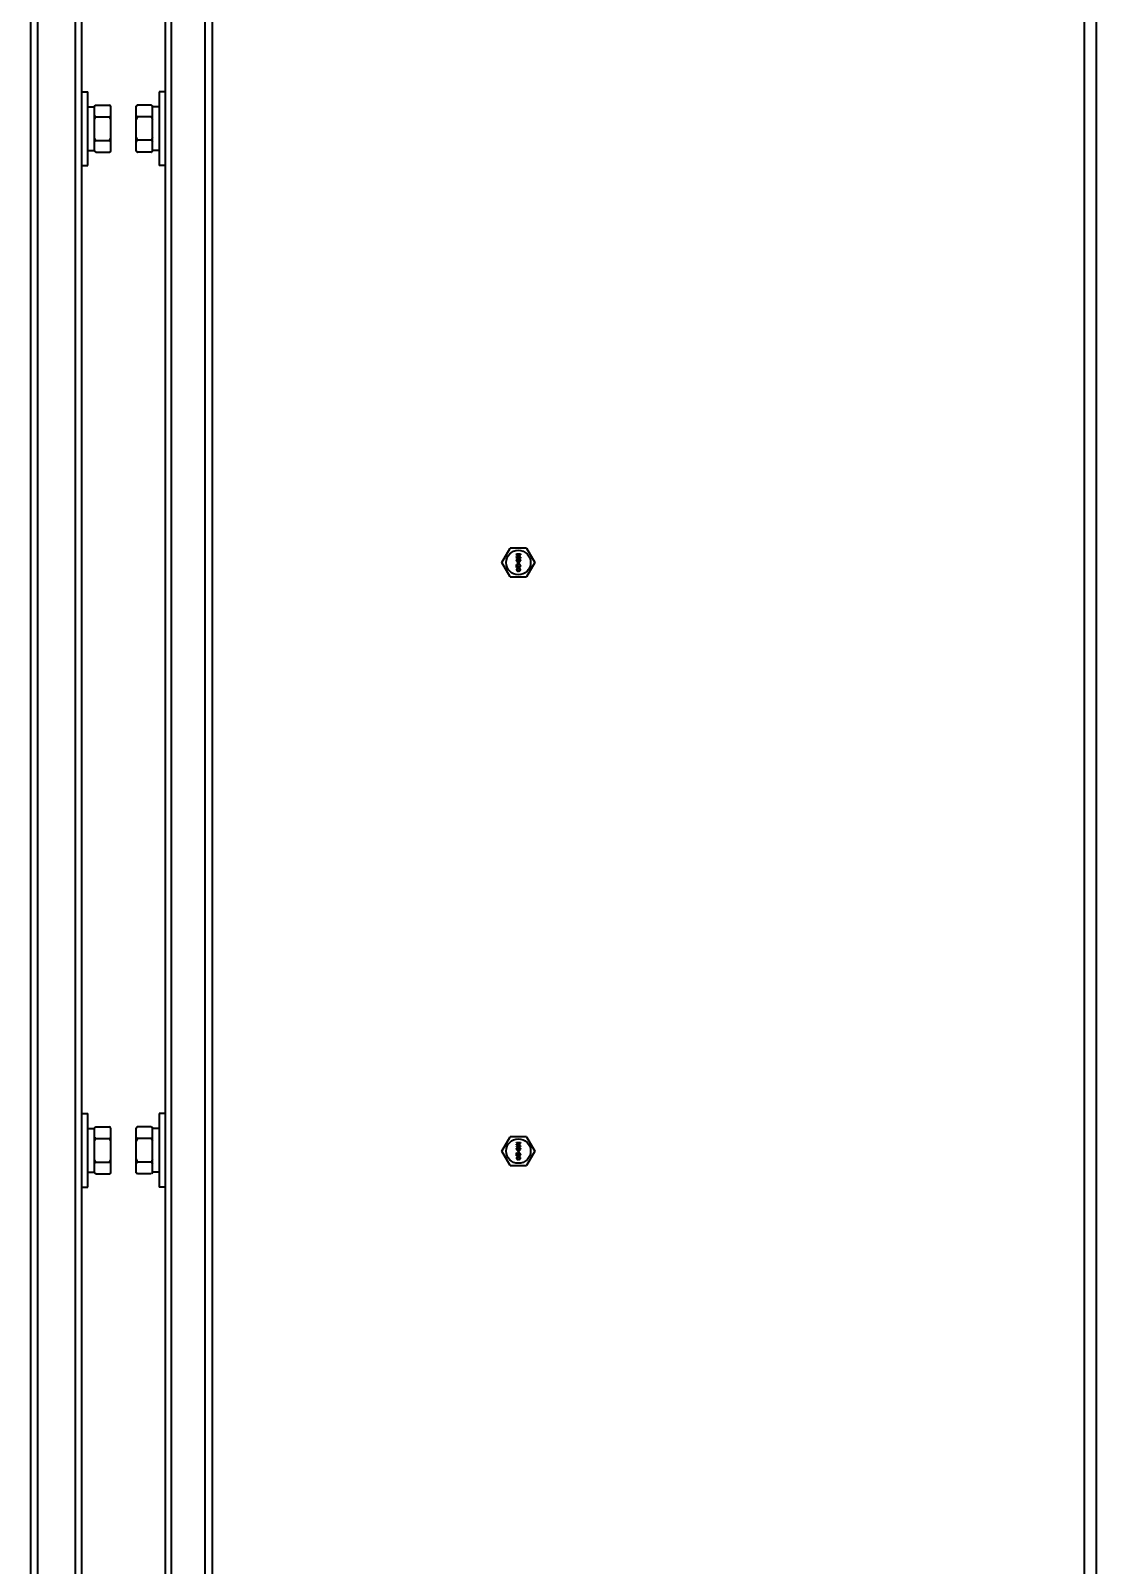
# Model space of a CAD drawing. Header units: millimetres. Extents: x 32496 to 166256, y 3504 to 23939.
# Drawn here: x 48673.9 to 48934.6, y 16344.8 to 16720.3 of the extents above; entities that cross this region are included whole.
import ezdxf

# ---------------------------------------------------------------- set-up
doc = ezdxf.new("R2010")
doc.units = ezdxf.units.MM
doc.layers.get('0').update_dxf_attribs({"lineweight": 35})

msp = doc.modelspace()

# ---------------------------------------------------------------- linework, layer by layer
at = {"linetype": 'Continuous'}
for p, q in [((48931.64, 17717.349), (48931.64, 15208.349)), ((48934.64, 17717.349), (48934.64, 15208.349)), ((48673.94, 15308.349), (48673.94, 17321.349)), ((48675.64, 17321.349), (48675.64, 15308.349)), ((48684.94, 16307.849), (48684.94, 17319.949)), ((48708.34, 17319.949), (48708.34, 16307.849)), ((48716.64, 15308.349), (48716.64, 17321.349)), ((48718.34, 17321.349), (48718.34, 15308.349)), ((48686.34, 16943.718), (48686.34, 16698.981)), ((48706.94, 16698.994), (48706.94, 16943.73)), ((48686.34, 16705.349), (48687.94, 16705.349)), ((48687.94, 16687.349), (48687.94, 16705.349)), ((48706.94, 16705.349), (48705.34, 16705.349)), ((48705.34, 16705.349), (48705.34, 16687.349)), ((48686.34, 16698.981), (48686.34, 16693.718)), ((48687.94, 16701.699), (48689.54, 16701.699)), ((48689.54, 16701.822), (48689.84, 16702.122)), ((48689.54, 16690.875), (48689.54, 16701.822)), ((48689.84, 16702.122), (48693.24, 16702.122)), ((48689.84, 16699.235), (48693.24, 16699.235)), ((48693.54, 16701.822), (48693.24, 16702.122)), ((48693.54, 16690.875), (48693.54, 16701.822)), ((48699.74, 16701.822), (48700.011, 16702.093)), ((48699.74, 16690.875), (48699.74, 16701.822)), ((48700.04, 16702.122), (48700.011, 16702.093)), ((48703.44, 16702.122), (48700.04, 16702.122)), ((48703.44, 16699.28), (48700.04, 16699.28)), ((48703.44, 16702.122), (48703.469, 16702.093)), ((48703.74, 16701.822), (48703.469, 16702.093)), ((48703.74, 16690.875), (48703.74, 16701.822)), ((48705.34, 16701.699), (48703.74, 16701.699)), ((48706.94, 16693.73), (48706.94, 16698.994)), ((48686.34, 16693.718), (48686.34, 16448.981)), ((48689.84, 16693.462), (48693.24, 16693.462)), ((48703.44, 16693.506), (48700.04, 16693.506)), ((48706.94, 16448.994), (48706.94, 16693.73)), ((48687.94, 16690.999), (48689.54, 16690.999)), ((48689.54, 16690.875), (48689.84, 16690.575)), ((48689.84, 16690.575), (48693.24, 16690.575)), ((48693.54, 16690.875), (48693.24, 16690.575)), ((48699.74, 16690.875), (48700.011, 16690.604)), ((48703.44, 16690.575), (48700.04, 16690.575)), ((48703.74, 16690.875), (48703.469, 16690.604)), ((48705.34, 16690.999), (48703.74, 16690.999)), ((48686.34, 16687.349), (48687.94, 16687.349)), ((48706.94, 16687.349), (48705.34, 16687.349)), ((48789.214, 16590.189), (48791.235, 16593.689)), ((48795.277, 16593.689), (48791.235, 16593.689)), ((48795.277, 16593.689), (48797.297, 16590.189)), ((48791.235, 16586.689), (48789.214, 16590.189)), ((48792.756, 16592.289), (48793.756, 16592.289)), ((48792.756, 16592.164), (48792.756, 16592.289)), ((48793.543, 16592.164), (48792.756, 16592.164)), ((48793.543, 16592.164), (48792.756, 16591.872)), ((48792.756, 16591.705), (48792.756, 16591.872)), ((48792.756, 16591.705), (48793.543, 16591.414)), ((48792.756, 16591.414), (48793.543, 16591.414)), ((48792.756, 16591.289), (48792.756, 16591.414)), ((48793.756, 16591.289), (48792.756, 16591.289)), ((48792.777, 16590.893), (48792.756, 16590.789)), ((48792.756, 16590.684), (48792.756, 16590.789)), ((48792.756, 16590.684), (48792.777, 16590.58)), ((48792.841, 16590.997), (48792.777, 16590.893)), ((48792.777, 16590.58), (48792.841, 16590.476)), ((48792.926, 16591.059), (48792.841, 16590.997)), ((48792.841, 16590.476), (48792.926, 16590.414)), ((48792.862, 16591.789), (48793.756, 16592.101)), ((48793.756, 16591.476), (48792.862, 16591.789)), ((48792.862, 16590.809), (48792.884, 16590.872)), ((48792.862, 16590.809), (48792.862, 16590.664)), ((48792.884, 16590.601), (48792.862, 16590.664)), ((48792.884, 16590.872), (48792.926, 16590.934)), ((48792.926, 16590.539), (48792.884, 16590.601)), ((48793.032, 16591.101), (48792.926, 16591.059)), ((48792.926, 16590.934), (48792.99, 16590.976)), ((48792.99, 16590.497), (48792.926, 16590.539)), ((48792.926, 16590.414), (48793.032, 16590.372)), ((48792.99, 16590.976), (48793.054, 16590.997)), ((48793.054, 16590.476), (48792.99, 16590.497)), ((48793.181, 16591.122), (48793.032, 16591.101)), ((48793.139, 16590.372), (48793.032, 16590.372)), ((48793.118, 16590.997), (48793.054, 16590.997)), ((48793.054, 16590.476), (48793.118, 16590.476)), ((48793.075, 16590.08), (48793.224, 16590.08)), ((48793.075, 16590.039), (48793.075, 16590.08)), ((48793.224, 16590.039), (48793.075, 16590.039)), ((48793.118, 16590.997), (48793.181, 16590.976)), ((48793.181, 16590.497), (48793.118, 16590.476)), ((48793.139, 16590.205), (48793.118, 16590.184)), ((48793.118, 16590.184), (48793.224, 16590.08)), ((48793.224, 16590.039), (48793.118, 16589.934)), ((48793.118, 16589.934), (48793.139, 16589.914)), ((48793.139, 16590.372), (48793.245, 16590.414)), ((48793.266, 16590.08), (48793.139, 16590.205)), ((48793.139, 16589.914), (48793.266, 16590.039)), ((48793.181, 16591.122), (48793.33, 16591.122)), ((48793.181, 16590.976), (48793.224, 16590.934)), ((48793.224, 16590.539), (48793.181, 16590.497)), ((48793.224, 16590.934), (48793.266, 16590.872)), ((48793.266, 16590.601), (48793.224, 16590.539)), ((48793.245, 16590.414), (48793.309, 16590.476)), ((48793.266, 16590.872), (48793.288, 16590.809)), ((48793.288, 16590.664), (48793.266, 16590.601)), ((48793.394, 16590.205), (48793.266, 16590.08)), ((48793.266, 16590.039), (48793.394, 16589.914)), ((48793.33, 16591.018), (48793.288, 16591.018)), ((48793.373, 16590.893), (48793.288, 16591.018)), ((48793.288, 16590.664), (48793.288, 16590.809)), ((48793.309, 16590.476), (48793.373, 16590.58)), ((48793.309, 16590.08), (48793.415, 16590.184)), ((48793.309, 16590.08), (48793.458, 16590.08)), ((48793.458, 16590.039), (48793.309, 16590.039)), ((48793.415, 16589.934), (48793.309, 16590.039)), ((48793.479, 16591.101), (48793.33, 16591.122)), ((48793.33, 16591.018), (48793.458, 16590.997)), ((48793.394, 16590.789), (48793.373, 16590.893)), ((48793.373, 16590.58), (48793.394, 16590.684)), ((48793.394, 16590.789), (48793.394, 16590.684)), ((48793.415, 16590.184), (48793.394, 16590.205)), ((48793.394, 16589.914), (48793.415, 16589.934)), ((48793.458, 16590.997), (48793.522, 16590.976)), ((48793.458, 16590.08), (48793.458, 16590.039)), ((48793.586, 16591.059), (48793.479, 16591.101)), ((48793.522, 16590.976), (48793.586, 16590.934)), ((48793.586, 16590.559), (48793.522, 16590.518)), ((48793.522, 16590.414), (48793.522, 16590.518)), ((48793.522, 16590.414), (48793.586, 16590.434)), ((48793.671, 16590.997), (48793.586, 16591.059)), ((48793.586, 16590.934), (48793.628, 16590.872)), ((48793.628, 16590.622), (48793.586, 16590.559)), ((48793.586, 16590.434), (48793.671, 16590.497)), ((48793.628, 16590.872), (48793.649, 16590.809)), ((48793.649, 16590.684), (48793.628, 16590.622)), ((48793.649, 16590.684), (48793.649, 16590.809)), ((48793.735, 16590.893), (48793.671, 16590.997)), ((48793.671, 16590.497), (48793.735, 16590.601)), ((48793.756, 16590.789), (48793.735, 16590.893)), ((48793.735, 16590.601), (48793.756, 16590.705)), ((48793.756, 16592.289), (48793.756, 16592.101)), ((48793.756, 16591.476), (48793.756, 16591.289)), ((48793.756, 16590.789), (48793.756, 16590.705)), ((48797.297, 16590.189), (48795.277, 16586.689)), ((48791.235, 16586.689), (48795.277, 16586.689)), ((48792.756, 16589.747), (48792.862, 16589.747)), ((48792.756, 16588.997), (48792.756, 16589.747)), ((48792.862, 16588.997), (48792.756, 16588.997)), ((48792.777, 16588.58), (48792.756, 16588.455)), ((48792.756, 16588.455), (48792.777, 16588.33)), ((48792.841, 16588.684), (48792.777, 16588.58)), ((48792.777, 16588.33), (48792.841, 16588.226)), ((48792.905, 16588.747), (48792.841, 16588.684)), ((48792.841, 16588.226), (48792.905, 16588.164)), ((48793.394, 16589.164), (48792.862, 16589.747)), ((48792.862, 16589.58), (48793.33, 16589.059)), ((48792.862, 16589.58), (48792.862, 16588.997)), ((48792.862, 16588.455), (48792.884, 16588.559)), ((48792.884, 16588.351), (48792.862, 16588.455)), ((48792.884, 16588.559), (48792.926, 16588.622)), ((48792.926, 16588.289), (48792.884, 16588.351)), ((48792.99, 16588.789), (48792.905, 16588.747)), ((48792.905, 16588.164), (48792.99, 16588.122)), ((48792.926, 16588.622), (48793.054, 16588.705)), ((48793.054, 16588.205), (48792.926, 16588.289)), ((48793.054, 16588.809), (48792.99, 16588.789)), ((48792.99, 16588.122), (48793.054, 16588.101)), ((48793.16, 16588.83), (48793.054, 16588.809)), ((48793.054, 16588.705), (48793.181, 16588.726)), ((48793.181, 16588.184), (48793.054, 16588.205)), ((48793.054, 16588.101), (48793.16, 16588.08)), ((48793.16, 16588.83), (48793.352, 16588.83)), ((48793.352, 16588.08), (48793.16, 16588.08)), ((48793.33, 16588.726), (48793.181, 16588.726)), ((48793.181, 16588.184), (48793.33, 16588.184)), ((48793.33, 16589.059), (48793.394, 16589.018)), ((48793.33, 16588.726), (48793.458, 16588.705)), ((48793.458, 16588.205), (48793.33, 16588.184)), ((48793.458, 16588.809), (48793.352, 16588.83)), ((48793.352, 16588.08), (48793.458, 16588.101)), ((48793.479, 16589.122), (48793.394, 16589.164)), ((48793.394, 16589.018), (48793.479, 16588.997)), ((48793.522, 16588.789), (48793.458, 16588.809)), ((48793.458, 16588.705), (48793.586, 16588.622)), ((48793.586, 16588.289), (48793.458, 16588.205)), ((48793.458, 16588.101), (48793.522, 16588.122)), ((48793.479, 16589.122), (48793.522, 16589.122)), ((48793.522, 16588.997), (48793.479, 16588.997)), ((48793.607, 16589.705), (48793.522, 16589.726)), ((48793.522, 16589.622), (48793.522, 16589.726)), ((48793.522, 16589.622), (48793.586, 16589.58)), ((48793.586, 16589.164), (48793.522, 16589.122)), ((48793.522, 16588.997), (48793.607, 16589.018)), ((48793.607, 16588.747), (48793.522, 16588.789)), ((48793.522, 16588.122), (48793.607, 16588.164)), ((48793.586, 16589.58), (48793.628, 16589.518)), ((48793.628, 16589.226), (48793.586, 16589.164)), ((48793.586, 16588.622), (48793.628, 16588.559)), ((48793.628, 16588.351), (48793.586, 16588.289)), ((48793.692, 16589.622), (48793.607, 16589.705)), ((48793.607, 16589.018), (48793.692, 16589.101)), ((48793.671, 16588.684), (48793.607, 16588.747)), ((48793.607, 16588.164), (48793.671, 16588.226)), ((48793.628, 16589.518), (48793.649, 16589.414)), ((48793.649, 16589.33), (48793.628, 16589.226)), ((48793.628, 16588.559), (48793.649, 16588.455)), ((48793.649, 16588.455), (48793.628, 16588.351)), ((48793.649, 16589.33), (48793.649, 16589.414)), ((48793.735, 16588.58), (48793.671, 16588.684)), ((48793.671, 16588.226), (48793.735, 16588.33)), ((48793.735, 16589.539), (48793.692, 16589.622)), ((48793.692, 16589.101), (48793.735, 16589.184)), ((48793.756, 16589.393), (48793.735, 16589.539)), ((48793.735, 16589.184), (48793.756, 16589.309)), ((48793.756, 16588.455), (48793.735, 16588.58)), ((48793.735, 16588.33), (48793.756, 16588.455)), ((48793.756, 16589.393), (48793.756, 16589.309)), ((48686.34, 16455.349), (48687.94, 16455.349)), ((48687.94, 16437.349), (48687.94, 16455.349)), ((48706.94, 16455.349), (48705.34, 16455.349)), ((48705.34, 16455.349), (48705.34, 16437.349)), ((48687.94, 16451.699), (48689.54, 16451.699)), ((48689.54, 16451.822), (48689.84, 16452.122)), ((48689.54, 16440.875), (48689.54, 16451.822)), ((48689.84, 16452.122), (48693.24, 16452.122)), ((48693.54, 16451.822), (48693.24, 16452.122)), ((48693.54, 16440.875), (48693.54, 16451.822)), ((48699.74, 16451.822), (48700.011, 16452.093)), ((48699.74, 16440.875), (48699.74, 16451.822)), ((48700.04, 16452.122), (48700.011, 16452.093)), ((48703.44, 16452.122), (48700.04, 16452.122)), ((48703.44, 16452.122), (48703.469, 16452.093)), ((48703.74, 16451.822), (48703.469, 16452.093)), ((48703.74, 16440.875), (48703.74, 16451.822)), ((48705.34, 16451.699), (48703.74, 16451.699)), ((48686.34, 16448.981), (48686.34, 16443.718)), ((48689.84, 16449.235), (48693.24, 16449.235)), ((48703.44, 16449.28), (48700.04, 16449.28)), ((48706.94, 16443.73), (48706.94, 16448.994)), ((48789.214, 16446.189), (48791.235, 16449.689)), ((48795.277, 16449.689), (48791.235, 16449.689)), ((48792.756, 16448.289), (48793.756, 16448.289)), ((48792.756, 16448.164), (48792.756, 16448.289)), ((48793.543, 16448.164), (48792.756, 16448.164)), ((48793.543, 16448.164), (48792.756, 16447.872)), ((48792.756, 16447.705), (48792.756, 16447.872)), ((48792.756, 16447.705), (48793.543, 16447.414)), ((48792.756, 16447.414), (48793.543, 16447.414)), ((48792.756, 16447.289), (48792.756, 16447.414)), ((48793.756, 16447.289), (48792.756, 16447.289)), ((48792.862, 16447.789), (48793.756, 16448.101)), ((48793.756, 16447.476), (48792.862, 16447.789)), ((48793.181, 16447.122), (48793.033, 16447.101)), ((48793.181, 16447.122), (48793.33, 16447.122)), ((48793.479, 16447.101), (48793.33, 16447.122)), ((48793.756, 16448.289), (48793.756, 16448.101)), ((48793.756, 16447.476), (48793.756, 16447.289)), ((48795.277, 16449.689), (48797.297, 16446.189)), ((48686.34, 16443.718), (48686.34, 16307.849)), ((48689.84, 16443.462), (48693.24, 16443.462)), ((48703.44, 16443.506), (48700.04, 16443.506)), ((48706.94, 16307.849), (48706.94, 16443.73)), ((48791.235, 16442.689), (48789.214, 16446.189)), ((48792.777, 16446.893), (48792.756, 16446.789)), ((48792.756, 16446.684), (48792.756, 16446.789)), ((48792.756, 16446.684), (48792.777, 16446.58)), ((48792.756, 16445.747), (48792.862, 16445.747)), ((48792.756, 16444.997), (48792.756, 16445.747)), ((48792.862, 16444.997), (48792.756, 16444.997)), ((48792.777, 16444.58), (48792.756, 16444.455)), ((48792.756, 16444.455), (48792.777, 16444.33)), ((48792.841, 16446.997), (48792.777, 16446.893)), ((48792.777, 16446.58), (48792.841, 16446.476)), ((48792.841, 16444.684), (48792.777, 16444.58)), ((48792.777, 16444.33), (48792.841, 16444.226)), ((48792.926, 16447.059), (48792.841, 16446.997)), ((48792.841, 16446.476), (48792.926, 16446.414)), ((48792.905, 16444.747), (48792.841, 16444.684)), ((48792.841, 16444.226), (48792.905, 16444.164)), ((48792.862, 16446.809), (48792.884, 16446.872)), ((48792.862, 16446.809), (48792.862, 16446.664)), ((48792.884, 16446.601), (48792.862, 16446.664)), ((48793.394, 16445.164), (48792.862, 16445.747)), ((48792.862, 16445.58), (48793.33, 16445.059)), ((48792.862, 16445.58), (48792.862, 16444.997)), ((48792.862, 16444.455), (48792.884, 16444.559)), ((48792.884, 16444.351), (48792.862, 16444.455)), ((48792.884, 16446.872), (48792.926, 16446.934)), ((48792.926, 16446.539), (48792.884, 16446.601)), ((48792.884, 16444.559), (48792.926, 16444.622)), ((48792.926, 16444.289), (48792.884, 16444.351)), ((48792.99, 16444.789), (48792.905, 16444.747)), ((48792.905, 16444.164), (48792.99, 16444.122)), ((48793.033, 16447.101), (48792.926, 16447.059)), ((48792.926, 16446.934), (48792.99, 16446.976)), ((48792.99, 16446.497), (48792.926, 16446.539)), ((48792.926, 16446.414), (48793.033, 16446.372)), ((48792.926, 16444.622), (48793.054, 16444.705)), ((48793.054, 16444.205), (48792.926, 16444.289)), ((48792.99, 16446.976), (48793.054, 16446.997)), ((48793.054, 16446.476), (48792.99, 16446.497)), ((48793.054, 16444.809), (48792.99, 16444.789)), ((48792.99, 16444.122), (48793.054, 16444.101)), ((48793.139, 16446.372), (48793.033, 16446.372)), ((48793.118, 16446.997), (48793.054, 16446.997)), ((48793.054, 16446.476), (48793.118, 16446.476)), ((48793.16, 16444.83), (48793.054, 16444.809)), ((48793.054, 16444.705), (48793.181, 16444.726)), ((48793.181, 16444.184), (48793.054, 16444.205)), ((48793.054, 16444.101), (48793.16, 16444.08)), ((48793.075, 16446.08), (48793.224, 16446.08)), ((48793.075, 16446.039), (48793.075, 16446.08)), ((48793.224, 16446.039), (48793.075, 16446.039)), ((48793.118, 16446.997), (48793.181, 16446.976)), ((48793.181, 16446.497), (48793.118, 16446.476)), ((48793.139, 16446.205), (48793.118, 16446.184)), ((48793.118, 16446.184), (48793.224, 16446.08)), ((48793.224, 16446.039), (48793.118, 16445.934)), ((48793.118, 16445.934), (48793.139, 16445.914)), ((48793.139, 16446.372), (48793.245, 16446.414)), ((48793.267, 16446.08), (48793.139, 16446.205)), ((48793.139, 16445.914), (48793.267, 16446.039)), ((48793.16, 16444.83), (48793.352, 16444.83)), ((48793.352, 16444.08), (48793.16, 16444.08)), ((48793.181, 16446.976), (48793.224, 16446.934)), ((48793.224, 16446.539), (48793.181, 16446.497)), ((48793.33, 16444.726), (48793.181, 16444.726)), ((48793.181, 16444.184), (48793.33, 16444.184)), ((48793.224, 16446.934), (48793.267, 16446.872)), ((48793.267, 16446.601), (48793.224, 16446.539)), ((48793.245, 16446.414), (48793.309, 16446.476)), ((48793.267, 16446.872), (48793.288, 16446.809)), ((48793.288, 16446.664), (48793.267, 16446.601)), ((48793.394, 16446.205), (48793.267, 16446.08)), ((48793.267, 16446.039), (48793.394, 16445.914)), ((48793.33, 16447.018), (48793.288, 16447.018)), ((48793.373, 16446.893), (48793.288, 16447.018)), ((48793.288, 16446.664), (48793.288, 16446.809)), ((48793.309, 16446.476), (48793.373, 16446.58)), ((48793.309, 16446.08), (48793.416, 16446.184)), ((48793.309, 16446.08), (48793.458, 16446.08)), ((48793.458, 16446.039), (48793.309, 16446.039)), ((48793.416, 16445.934), (48793.309, 16446.039)), ((48793.33, 16447.018), (48793.458, 16446.997)), ((48793.33, 16445.059), (48793.394, 16445.018)), ((48793.33, 16444.726), (48793.458, 16444.705)), ((48793.458, 16444.205), (48793.33, 16444.184)), ((48793.458, 16444.809), (48793.352, 16444.83)), ((48793.352, 16444.08), (48793.458, 16444.101)), ((48793.394, 16446.789), (48793.373, 16446.893)), ((48793.373, 16446.58), (48793.394, 16446.684)), ((48793.394, 16446.789), (48793.394, 16446.684)), ((48793.416, 16446.184), (48793.394, 16446.205)), ((48793.394, 16445.914), (48793.416, 16445.934)), ((48793.479, 16445.122), (48793.394, 16445.164)), ((48793.394, 16445.018), (48793.479, 16444.997)), ((48793.458, 16446.997), (48793.522, 16446.976)), ((48793.458, 16446.08), (48793.458, 16446.039)), ((48793.522, 16444.789), (48793.458, 16444.809)), ((48793.458, 16444.705), (48793.586, 16444.622)), ((48793.586, 16444.289), (48793.458, 16444.205)), ((48793.458, 16444.101), (48793.522, 16444.122)), ((48793.586, 16447.059), (48793.479, 16447.101)), ((48793.479, 16445.122), (48793.522, 16445.122)), ((48793.522, 16444.997), (48793.479, 16444.997)), ((48793.522, 16446.976), (48793.586, 16446.934)), ((48793.586, 16446.559), (48793.522, 16446.518)), ((48793.522, 16446.414), (48793.522, 16446.518)), ((48793.522, 16446.414), (48793.586, 16446.434)), ((48793.607, 16445.705), (48793.522, 16445.726)), ((48793.522, 16445.622), (48793.522, 16445.726)), ((48793.522, 16445.622), (48793.586, 16445.58)), ((48793.586, 16445.164), (48793.522, 16445.122)), ((48793.522, 16444.997), (48793.607, 16445.018)), ((48793.607, 16444.747), (48793.522, 16444.789)), ((48793.522, 16444.122), (48793.607, 16444.164)), ((48793.671, 16446.997), (48793.586, 16447.059)), ((48793.586, 16446.934), (48793.628, 16446.872)), ((48793.628, 16446.622), (48793.586, 16446.559)), ((48793.586, 16446.434), (48793.671, 16446.497)), ((48793.586, 16445.58), (48793.628, 16445.518)), ((48793.628, 16445.226), (48793.586, 16445.164)), ((48793.586, 16444.622), (48793.628, 16444.559)), ((48793.628, 16444.351), (48793.586, 16444.289)), ((48793.692, 16445.622), (48793.607, 16445.705)), ((48793.607, 16445.018), (48793.692, 16445.101)), ((48793.671, 16444.684), (48793.607, 16444.747)), ((48793.607, 16444.164), (48793.671, 16444.226)), ((48793.628, 16446.872), (48793.65, 16446.809)), ((48793.65, 16446.684), (48793.628, 16446.622)), ((48793.628, 16445.518), (48793.65, 16445.414)), ((48793.65, 16445.33), (48793.628, 16445.226)), ((48793.628, 16444.559), (48793.65, 16444.455)), ((48793.65, 16444.455), (48793.628, 16444.351)), ((48793.65, 16446.684), (48793.65, 16446.809)), ((48793.65, 16445.33), (48793.65, 16445.414)), ((48793.735, 16446.893), (48793.671, 16446.997)), ((48793.671, 16446.497), (48793.735, 16446.601)), ((48793.735, 16444.58), (48793.671, 16444.684)), ((48793.671, 16444.226), (48793.735, 16444.33)), ((48793.735, 16445.539), (48793.692, 16445.622)), ((48793.692, 16445.101), (48793.735, 16445.184)), ((48793.756, 16446.789), (48793.735, 16446.893)), ((48793.735, 16446.601), (48793.756, 16446.705)), ((48793.756, 16445.393), (48793.735, 16445.539)), ((48793.735, 16445.184), (48793.756, 16445.309)), ((48793.756, 16444.455), (48793.735, 16444.58)), ((48793.735, 16444.33), (48793.756, 16444.455)), ((48793.756, 16446.789), (48793.756, 16446.705)), ((48793.756, 16445.393), (48793.756, 16445.309)), ((48797.297, 16446.189), (48795.277, 16442.689)), ((48687.94, 16440.999), (48689.54, 16440.999)), ((48689.54, 16440.875), (48689.84, 16440.575)), ((48689.84, 16440.575), (48693.24, 16440.575)), ((48693.54, 16440.875), (48693.24, 16440.575)), ((48699.74, 16440.875), (48700.011, 16440.604)), ((48703.44, 16440.575), (48700.04, 16440.575)), ((48703.74, 16440.875), (48703.469, 16440.604)), ((48705.34, 16440.999), (48703.74, 16440.999)), ((48791.235, 16442.689), (48795.277, 16442.689)), ((48686.34, 16437.349), (48687.94, 16437.349)), ((48706.94, 16437.349), (48705.34, 16437.349))]:
    msp.add_line(p, q, dxfattribs=at)
for centre in [(48793.256, 16590.189), (48793.256, 16446.189)]:
    msp.add_circle(centre, 3, dxfattribs=at)
for centre, radius, start, end in [((48690.782, 16699.548), 3.555, 39.13645, 39.50132), ((48692.298, 16693.15), 3.556, 219.13644, 219.50078), ((48702.554, 16693.165), 3.606, 218.71028, 219.13391), ((48703.877, 16694.355), 5.386, 224.12457, 224.56524), ((48699.604, 16694.354), 5.384, 315.43477, 315.87545), ((48700.925, 16693.166), 3.607, 320.8641, 321.28972), ((48690.782, 16449.548), 3.555, 39.13645, 39.50132), ((48692.298, 16443.15), 3.556, 219.13644, 219.50078), ((48702.554, 16443.165), 3.606, 218.71028, 219.13391), ((48700.925, 16443.166), 3.607, 320.8641, 321.28972)]:
    msp.add_arc(centre, radius, start, end, dxfattribs=at)
for points, knots in [([(48689.54, 16701.792), (48689.563, 16701.82), (48689.658, 16701.934), (48689.76, 16702.043), (48689.84, 16702.122)], [0, 0, 0, 0, 0.2445585, 1, 1, 1, 1]), ([(48689.84, 16699.235), (48689.813, 16699.262), (48689.709, 16699.368), (48689.61, 16699.479), (48689.54, 16699.565)], [0, 0, 0, 0, 0.2553524, 1, 1, 1, 1]), ([(48693.525, 16701.81), (48693.503, 16701.836), (48693.412, 16701.944), (48693.315, 16702.047), (48693.24, 16702.122)], [0, 0, 0, 0, 0.2448781, 1, 1, 1, 1]), ([(48693.24, 16699.235), (48693.267, 16699.262), (48693.371, 16699.368), (48693.47, 16699.479), (48693.54, 16699.565)], [0, 0, 0, 0, 0.2553532, 1, 1, 1, 1]), ([(48700.011, 16702.093), (48699.986, 16702.069), (48699.893, 16701.973), (48699.803, 16701.874), (48699.74, 16701.797)], [0, 0, 0, 0, 0.2550625, 1, 1, 1, 1]), ([(48699.74, 16699.605), (48699.763, 16699.577), (48699.858, 16699.465), (48699.96, 16699.358), (48700.04, 16699.28)], [0, 0, 0, 0, 0.2444076, 1, 1, 1, 1]), ([(48703.74, 16699.605), (48703.717, 16699.577), (48703.621, 16699.465), (48703.519, 16699.358), (48703.44, 16699.28)], [0, 0, 0, 0, 0.2444076, 1, 1, 1, 1]), ([(48703.469, 16702.093), (48703.493, 16702.069), (48703.587, 16701.973), (48703.676, 16701.874), (48703.74, 16701.797)], [0, 0, 0, 0, 0.2550615, 1, 1, 1, 1]), ([(48689.54, 16693.132), (48689.563, 16693.16), (48689.658, 16693.274), (48689.76, 16693.382), (48689.84, 16693.462)], [0, 0, 0, 0, 0.2445585, 1, 1, 1, 1]), ([(48693.54, 16693.132), (48693.517, 16693.16), (48693.421, 16693.274), (48693.319, 16693.382), (48693.24, 16693.462)], [0, 0, 0, 0, 0.2445585, 1, 1, 1, 1]), ([(48700.04, 16693.506), (48700.013, 16693.479), (48699.909, 16693.371), (48699.81, 16693.259), (48699.74, 16693.171)], [0, 0, 0, 0, 0.2552115, 1, 1, 1, 1]), ([(48703.44, 16693.506), (48703.467, 16693.479), (48703.571, 16693.371), (48703.67, 16693.259), (48703.74, 16693.171)], [0, 0, 0, 0, 0.2552107, 1, 1, 1, 1]), ([(48689.84, 16690.575), (48689.814, 16690.601), (48689.716, 16690.701), (48689.621, 16690.806), (48689.554, 16690.888)], [0, 0, 0, 0, 0.2550408, 1, 1, 1, 1]), ([(48693.24, 16690.575), (48693.267, 16690.602), (48693.371, 16690.708), (48693.47, 16690.819), (48693.54, 16690.905)], [0, 0, 0, 0, 0.2553532, 1, 1, 1, 1]), ([(48699.757, 16690.89), (48699.776, 16690.865), (48699.858, 16690.768), (48699.944, 16690.674), (48700.011, 16690.605)], [0, 0, 0, 0, 0.2454956, 1, 1, 1, 1]), ([(48703.723, 16690.889), (48703.703, 16690.865), (48703.622, 16690.768), (48703.536, 16690.674), (48703.469, 16690.605)], [0, 0, 0, 0, 0.2454974, 1, 1, 1, 1]), ([(48689.54, 16451.792), (48689.563, 16451.82), (48689.658, 16451.934), (48689.76, 16452.043), (48689.84, 16452.122)], [0, 0, 0, 0, 0.2445585, 1, 1, 1, 1]), ([(48693.525, 16451.81), (48693.503, 16451.836), (48693.412, 16451.944), (48693.315, 16452.047), (48693.24, 16452.122)], [0, 0, 0, 0, 0.2448781, 1, 1, 1, 1]), ([(48700.011, 16452.093), (48699.986, 16452.069), (48699.893, 16451.973), (48699.803, 16451.874), (48699.74, 16451.797)], [0, 0, 0, 0, 0.2550625, 1, 1, 1, 1]), ([(48703.469, 16452.093), (48703.493, 16452.069), (48703.587, 16451.973), (48703.676, 16451.874), (48703.74, 16451.797)], [0, 0, 0, 0, 0.2550615, 1, 1, 1, 1]), ([(48689.84, 16449.235), (48689.813, 16449.262), (48689.709, 16449.368), (48689.61, 16449.479), (48689.54, 16449.565)], [0, 0, 0, 0, 0.2553524, 1, 1, 1, 1]), ([(48693.24, 16449.235), (48693.267, 16449.262), (48693.371, 16449.368), (48693.47, 16449.479), (48693.54, 16449.565)], [0, 0, 0, 0, 0.2553532, 1, 1, 1, 1]), ([(48699.74, 16449.605), (48699.763, 16449.577), (48699.858, 16449.465), (48699.96, 16449.358), (48700.04, 16449.28)], [0, 0, 0, 0, 0.2444076, 1, 1, 1, 1]), ([(48703.74, 16449.605), (48703.717, 16449.577), (48703.621, 16449.465), (48703.519, 16449.358), (48703.44, 16449.28)], [0, 0, 0, 0, 0.2444076, 1, 1, 1, 1]), ([(48689.54, 16443.132), (48689.563, 16443.16), (48689.658, 16443.274), (48689.76, 16443.382), (48689.84, 16443.462)], [0, 0, 0, 0, 0.2445585, 1, 1, 1, 1]), ([(48693.54, 16443.132), (48693.517, 16443.16), (48693.421, 16443.274), (48693.319, 16443.382), (48693.24, 16443.462)], [0, 0, 0, 0, 0.2445585, 1, 1, 1, 1]), ([(48700.04, 16443.506), (48700.013, 16443.479), (48699.909, 16443.371), (48699.81, 16443.259), (48699.74, 16443.171)], [0, 0, 0, 0, 0.2552115, 1, 1, 1, 1]), ([(48703.44, 16443.506), (48703.467, 16443.479), (48703.571, 16443.371), (48703.67, 16443.259), (48703.74, 16443.171)], [0, 0, 0, 0, 0.2552107, 1, 1, 1, 1]), ([(48689.84, 16440.575), (48689.814, 16440.601), (48689.716, 16440.701), (48689.621, 16440.806), (48689.554, 16440.888)], [0, 0, 0, 0, 0.2550408, 1, 1, 1, 1]), ([(48693.24, 16440.575), (48693.267, 16440.602), (48693.371, 16440.708), (48693.47, 16440.819), (48693.54, 16440.905)], [0, 0, 0, 0, 0.2553532, 1, 1, 1, 1]), ([(48699.757, 16440.89), (48699.776, 16440.865), (48699.858, 16440.768), (48699.944, 16440.674), (48700.011, 16440.605)], [0, 0, 0, 0, 0.2454956, 1, 1, 1, 1]), ([(48703.723, 16440.889), (48703.703, 16440.865), (48703.622, 16440.768), (48703.536, 16440.674), (48703.469, 16440.605)], [0, 0, 0, 0, 0.2454974, 1, 1, 1, 1])]:
    msp.add_open_spline(points, degree=3, knots=knots, dxfattribs=at)
for points in [[(48689.54, 16698.576), (48689.631, 16698.799), (48689.732, 16699.019), (48689.84, 16699.235)], [(48693.54, 16698.576), (48693.449, 16698.799), (48693.348, 16699.019), (48693.24, 16699.235)], [(48700.04, 16699.28), (48699.932, 16699.064), (48699.831, 16698.844), (48699.74, 16698.62)], [(48703.44, 16699.28), (48703.548, 16699.064), (48703.649, 16698.844), (48703.74, 16698.62)], [(48689.84, 16693.462), (48689.732, 16693.678), (48689.631, 16693.898), (48689.54, 16694.122)], [(48693.24, 16693.462), (48693.348, 16693.678), (48693.449, 16693.898), (48693.54, 16694.122)], [(48699.74, 16694.166), (48699.831, 16693.942), (48699.932, 16693.722), (48700.04, 16693.506)], [(48703.74, 16694.166), (48703.649, 16693.942), (48703.548, 16693.722), (48703.44, 16693.506)], [(48689.54, 16448.576), (48689.631, 16448.799), (48689.732, 16449.019), (48689.84, 16449.235)], [(48693.54, 16448.576), (48693.449, 16448.799), (48693.348, 16449.019), (48693.24, 16449.235)], [(48700.04, 16449.28), (48699.932, 16449.064), (48699.831, 16448.844), (48699.74, 16448.62)], [(48703.44, 16449.28), (48703.548, 16449.064), (48703.649, 16448.844), (48703.74, 16448.62)], [(48689.84, 16443.462), (48689.732, 16443.678), (48689.631, 16443.898), (48689.54, 16444.122)], [(48693.24, 16443.462), (48693.348, 16443.678), (48693.449, 16443.898), (48693.54, 16444.122)], [(48699.74, 16444.166), (48699.831, 16443.942), (48699.932, 16443.722), (48700.04, 16443.506)], [(48703.74, 16444.166), (48703.649, 16443.942), (48703.548, 16443.722), (48703.44, 16443.506)]]:
    msp.add_open_spline(points, degree=3, dxfattribs=at)

doc.saveas('drawing.dxf')
